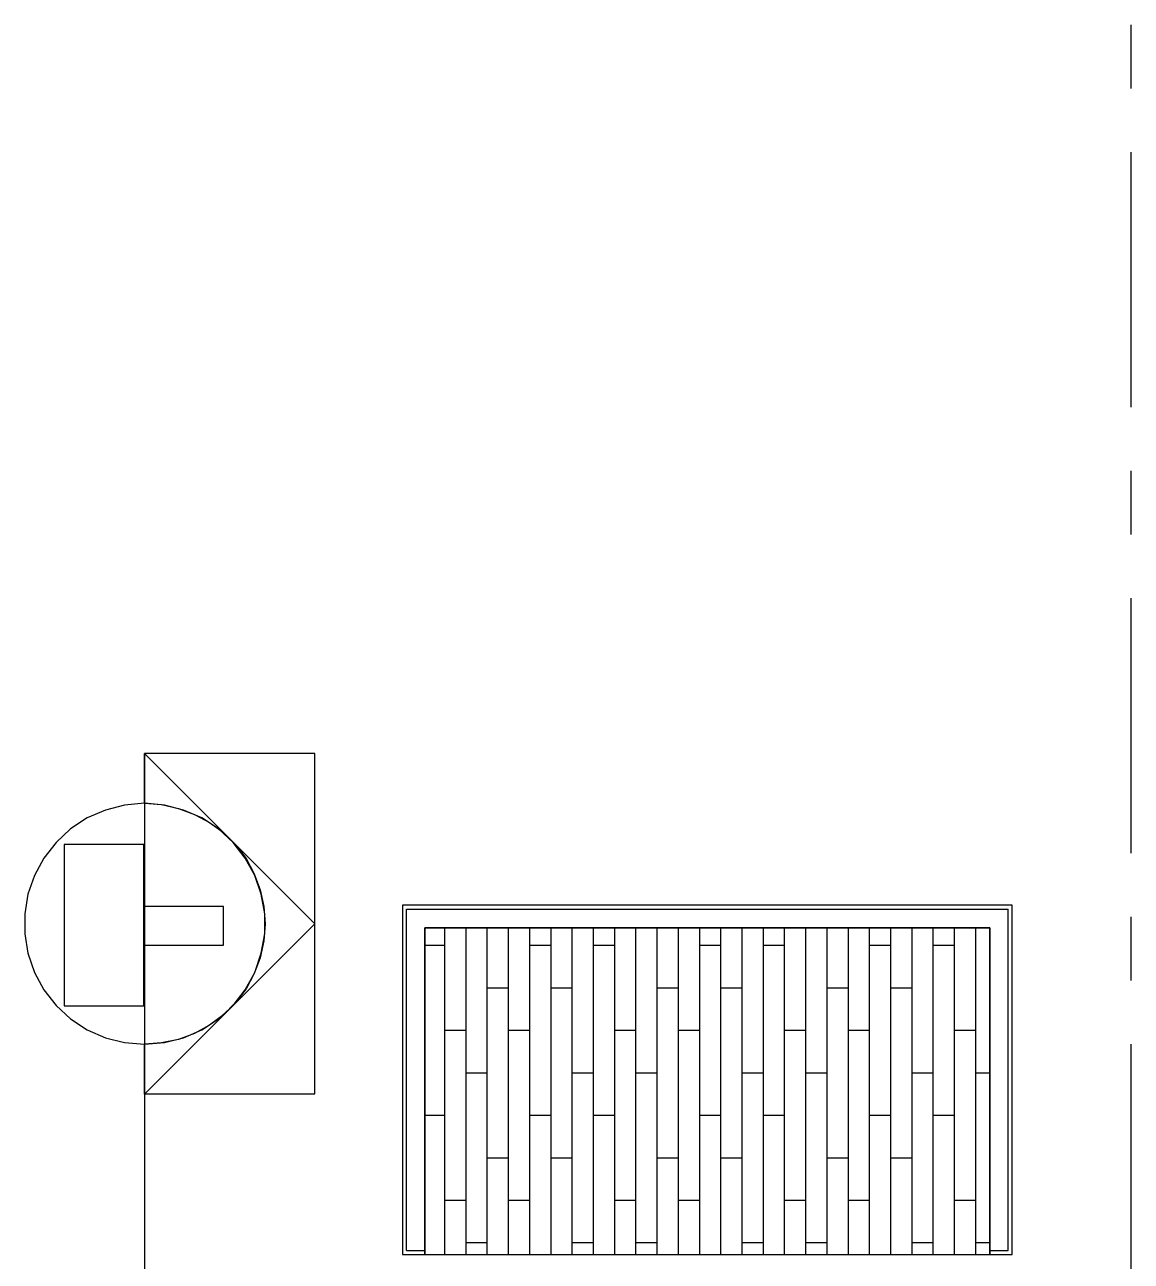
# Model space of a CAD drawing. Extents: x 0 to 3024, y 0 to 2160.
# Drawn here: x 1167.1 to 1323.4, y 993.6 to 1168.3 of the extents above; entities that cross this region are included whole.
import ezdxf

# ---------------------------------------------------------------- set-up
doc = ezdxf.new("R2010")
doc.units = 0
doc.layers.add('CTR-1st_Phase-Structure_S213-THIRD_FLOOR_FRAMING_PLAN', color=7, linetype='CONTINUOUS')

msp = doc.modelspace()

# ---------------------------------------------------------------- linework, layer by layer
at = {"layer": 'CTR-1st_Phase-Structure_S213-THIRD_FLOOR_FRAMING_PLAN', "color": 1}
for points in [[(1323.359967, 1159.260025), (1323.359967, 1168.260025)], [(1323.359967, 1114.260026), (1323.359967, 1150.260025)], [(1323.359967, 1096.260027), (1323.359967, 1105.260026)], [(1323.359967, 1051.260028), (1323.359967, 1087.260027)], [(1323.359967, 1033.260028), (1323.359967, 1042.260028)], [(1226.399969, 994.560029), (1226.399969, 1040.700028)], [(1229.399969, 994.560029), (1229.399969, 1040.700028)], [(1232.399969, 994.560029), (1232.399969, 1040.700028)], [(1235.399969, 994.560029), (1235.399969, 1040.700028)], [(1238.399969, 994.560029), (1238.399969, 1040.700028)], [(1241.399969, 994.560029), (1241.399969, 1040.700028)], [(1244.399969, 994.560029), (1244.399969, 1040.700028)], [(1247.399969, 994.560029), (1247.399969, 1040.700028)], [(1250.399969, 994.560029), (1250.399969, 1040.700028)], [(1253.399969, 994.560029), (1253.399969, 1040.700028)], [(1256.399969, 994.560029), (1256.399969, 1040.700028)], [(1259.399969, 994.560029), (1259.399969, 1040.700028)], [(1262.399968, 994.560029), (1262.399968, 1040.700028)], [(1265.399968, 994.560029), (1265.399968, 1040.700028)], [(1268.399968, 994.560029), (1268.399968, 1040.700028)], [(1271.399968, 994.560029), (1271.399968, 1040.700028)], [(1274.399968, 994.560029), (1274.399968, 1040.700028)], [(1277.399968, 994.560029), (1277.399968, 1040.700028)], [(1280.399968, 994.560029), (1280.399968, 1040.700028)], [(1283.399968, 994.560029), (1283.399968, 1040.700028)], [(1286.399968, 994.560029), (1286.399968, 1040.700028)], [(1289.399968, 994.560029), (1289.399968, 1040.700028)], [(1292.399968, 994.560029), (1292.399968, 1040.700028)], [(1295.399968, 994.560029), (1295.399968, 1040.700028)], [(1298.399968, 994.560029), (1298.399968, 1040.700028)], [(1301.399967, 994.560029), (1301.399967, 1040.700028)], [(1226.399969, 1038.180028), (1223.579969, 1038.180028)], [(1241.399969, 1038.180028), (1238.399969, 1038.180028)], [(1250.399969, 1038.180028), (1247.399969, 1038.180028)], [(1265.399968, 1038.180028), (1262.399968, 1038.180028)], [(1274.399968, 1038.180028), (1271.399968, 1038.180028)], [(1289.399968, 1038.180028), (1286.399968, 1038.180028)], [(1298.399968, 1038.180028), (1295.399968, 1038.180028)], [(1235.399969, 1032.180028), (1232.399969, 1032.180028)], [(1244.399969, 1032.180028), (1241.399969, 1032.180028)], [(1259.399969, 1032.180028), (1256.399969, 1032.180028)], [(1268.399968, 1032.180028), (1265.399968, 1032.180028)], [(1283.399968, 1032.180028), (1280.399968, 1032.180028)], [(1292.399968, 1032.180028), (1289.399968, 1032.180028)], [(1229.399969, 1026.180028), (1226.399969, 1026.180028)], [(1238.399969, 1026.180028), (1235.399969, 1026.180028)], [(1253.399969, 1026.180028), (1250.399969, 1026.180028)], [(1262.399968, 1026.180028), (1259.399969, 1026.180028)], [(1277.399968, 1026.180028), (1274.399968, 1026.180028)], [(1286.399968, 1026.180028), (1283.399968, 1026.180028)], [(1301.399967, 1026.180028), (1298.399968, 1026.180028)], [(1323.359967, 988.260029), (1323.359967, 1024.260028)], [(1232.399969, 1020.180028), (1229.399969, 1020.180028)], [(1247.399969, 1020.180028), (1244.399969, 1020.180028)], [(1256.399969, 1020.180028), (1253.399969, 1020.180028)], [(1271.399968, 1020.180028), (1268.399968, 1020.180028)], [(1280.399968, 1020.180028), (1277.399968, 1020.180028)], [(1295.399968, 1020.180028), (1292.399968, 1020.180028)], [(1303.379967, 1020.180028), (1301.399967, 1020.180028)], [(1226.399969, 1014.180029), (1223.579969, 1014.180029)], [(1241.399969, 1014.180029), (1238.399969, 1014.180029)], [(1250.399969, 1014.180029), (1247.399969, 1014.180029)], [(1265.399968, 1014.180029), (1262.399968, 1014.180029)], [(1274.399968, 1014.180029), (1271.399968, 1014.180029)], [(1289.399968, 1014.180029), (1286.399968, 1014.180029)], [(1298.399968, 1014.180029), (1295.399968, 1014.180029)], [(1235.399969, 1008.180029), (1232.399969, 1008.180029)], [(1244.399969, 1008.180029), (1241.399969, 1008.180029)], [(1259.399969, 1008.180029), (1256.399969, 1008.180029)], [(1268.399968, 1008.180029), (1265.399968, 1008.180029)], [(1283.399968, 1008.180029), (1280.399968, 1008.180029)], [(1292.399968, 1008.180029), (1289.399968, 1008.180029)], [(1229.399969, 1002.180029), (1226.399969, 1002.180029)], [(1238.399969, 1002.180029), (1235.399969, 1002.180029)], [(1253.399969, 1002.180029), (1250.399969, 1002.180029)], [(1262.399968, 1002.180029), (1259.399969, 1002.180029)], [(1277.399968, 1002.180029), (1274.399968, 1002.180029)], [(1286.399968, 1002.180029), (1283.399968, 1002.180029)], [(1301.399967, 1002.180029), (1298.399968, 1002.180029)], [(1232.399969, 996.180029), (1229.399969, 996.180029)], [(1247.399969, 996.180029), (1244.399969, 996.180029)], [(1256.399969, 996.180029), (1253.399969, 996.180029)], [(1271.399968, 996.180029), (1268.399968, 996.180029)], [(1280.399968, 996.180029), (1277.399968, 996.180029)], [(1295.399968, 996.180029), (1292.399968, 996.180029)], [(1303.379967, 996.180029), (1301.399967, 996.180029)]]:
    msp.add_lwpolyline(points, dxfattribs=at)
at = {"layer": 'CTR-1st_Phase-Structure_S213-THIRD_FLOOR_FRAMING_PLAN', "color": 7}
for points in [[(1183.97997, 1058.280028), (1183.97997, 1065.300027), (1208.03997, 1041.240028), (1183.97997, 1017.180029), (1183.97997, 1024.260028), (1186.79997, 1024.500028), (1189.49997, 1025.160028), (1192.07997, 1026.300028), (1194.41997, 1027.860028), (1196.51997, 1029.720028), (1198.19997, 1031.940028), (1199.57997, 1034.400028), (1200.47997, 1037.100028), (1200.95997, 1039.860028), (1200.95997, 1042.680028), (1200.47997, 1045.440028), (1199.57997, 1048.080028), (1198.19997, 1050.540028), (1196.51997, 1052.760028), (1194.41997, 1054.680028), (1192.07997, 1056.240028), (1189.49997, 1057.320028), (1186.79997, 1058.040028), (1183.97997, 1058.280028), (1181.15997, 1058.040028), (1178.459971, 1057.320028), (1175.879971, 1056.240028), (1173.539971, 1054.680028), (1171.499971, 1052.760028), (1169.759971, 1050.540028), (1168.439971, 1048.080028), (1167.479971, 1045.440028), (1167.059971, 1042.680028), (1167.059971, 1039.860028), (1167.479971, 1037.100028), (1168.439971, 1034.400028), (1169.759971, 1031.940028), (1171.499971, 1029.720028), (1173.539971, 1027.860028), (1175.879971, 1026.300028), (1178.459971, 1025.160028), (1181.15997, 1024.500028), (1183.97997, 1024.260028)], [(1220.399969, 1043.880028), (1220.399969, 994.560029), (1220.999969, 994.560029), (1223.579969, 994.560029), (1223.579969, 995.100029), (1223.579969, 1040.700028)], [(1223.579969, 1043.880028), (1220.999969, 1043.880028), (1220.399969, 1043.880028)], [(1220.999969, 1043.340028), (1223.579969, 1043.340028), (1303.379967, 1043.340028), (1305.959967, 1043.340028)], [(1220.999969, 995.100029), (1220.999969, 1043.340028)], [(1303.379967, 1043.880028), (1223.579969, 1043.880028)], [(1303.379967, 1040.700028), (1303.379967, 995.100029), (1303.379967, 994.560029), (1305.959967, 994.560029), (1306.559967, 994.560029), (1306.559967, 1043.880028), (1305.959967, 1043.880028), (1303.379967, 1043.880028)], [(1305.959967, 995.100029), (1305.959967, 1043.340028)], [(1223.579969, 1040.700028), (1303.379967, 1040.700028)], [(1183.97997, 1024.260028), (1183.97997, 947.76003)], [(1220.999969, 995.100029), (1223.579969, 995.100029)], [(1220.999969, 994.560029), (1305.959967, 994.560029)], [(1303.379967, 995.100029), (1305.959967, 995.100029)]]:
    msp.add_lwpolyline(points, dxfattribs=at)
for points in [[(1183.97997, 1065.300027), (1183.97997, 1017.240029), (1208.03997, 1017.240029), (1208.03997, 1065.300027)], [(1208.03997, 1041.240028), (1183.97997, 1065.300027), (1183.97997, 1058.280028), (1186.37997, 1058.100028), (1188.77997, 1057.560028), (1191.05997, 1056.720028), (1193.15997, 1055.580028), (1195.13997, 1054.140028), (1196.81997, 1052.400028), (1198.31997, 1050.480028), (1199.45997, 1048.320028), (1200.29997, 1046.040028), (1200.83997, 1043.700028), (1201.01997, 1041.240028), (1200.83997, 1038.840028), (1200.29997, 1036.440028), (1199.45997, 1034.220028), (1198.31997, 1032.060028), (1196.81997, 1030.140028), (1195.13997, 1028.400028), (1193.15997, 1026.960028), (1191.05997, 1025.760028), (1188.77997, 1024.920028), (1186.37997, 1024.440028), (1183.97997, 1024.260028), (1183.97997, 1017.180029)], [(1172.639971, 1052.460028), (1172.639971, 1029.660028), (1183.85997, 1029.660028), (1183.85997, 1052.460028)], [(1183.85997, 1043.700028), (1183.85997, 1038.240028), (1195.13997, 1038.240028), (1195.13997, 1043.700028)], [(1223.579969, 1040.700028), (1223.579969, 994.560029), (1303.379967, 994.560029), (1303.379967, 1040.700028)]]:
    msp.add_lwpolyline(points, close=True, dxfattribs=at)

doc.saveas('drawing.dxf')
